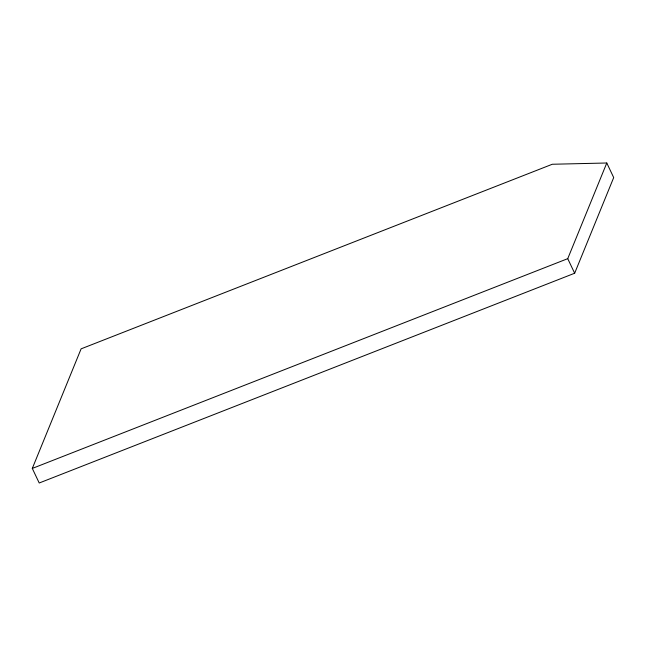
<?xml version="1.0" encoding="UTF-8"?>
<svg xmlns="http://www.w3.org/2000/svg" width="646" height="646" viewBox="0 0 646 646"><rect width="100%" height="100%" fill="white"/><g stroke="black" fill="none" stroke-linecap="round" stroke-linejoin="round"><path stroke-width="0.97" d="M32.3 468.431L81.105 348.848L552.29 164.254L606.78 163.002L613.7 177.569L574.657 273.234L39.22 482.998L32.3 468.431L567.737 258.666L606.78 163.002M567.737 258.666L574.657 273.234"/></g></svg>
